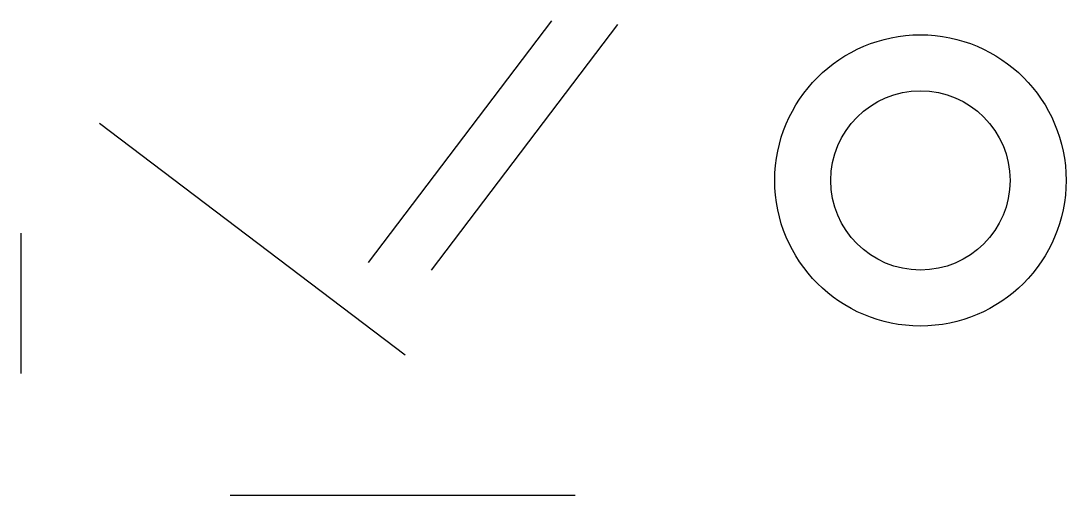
# Model space of a CAD drawing. Header units: millimetres. Extents: x 35.7 to 102.2, y 18.6 to 48.8.
import ezdxf

# ---------------------------------------------------------------- set-up
doc = ezdxf.new("R2010")
doc.units = ezdxf.units.MM

msp = doc.modelspace()

# ---------------------------------------------------------------- linework, layer by layer
for p, q in [((69.412, 48.754), (57.759, 33.376)), ((73.618, 48.526), (61.773, 32.895)), ((40.668, 42.238), (60.109, 27.507)), ((35.669, 35.259), (35.669, 26.334)), ((48.971, 18.588), (70.916, 18.588))]:
    msp.add_line(p, q)
for radius in [9.265, 5.7]:
    msp.add_circle((92.886, 38.605), radius)

doc.saveas('drawing.dxf')
